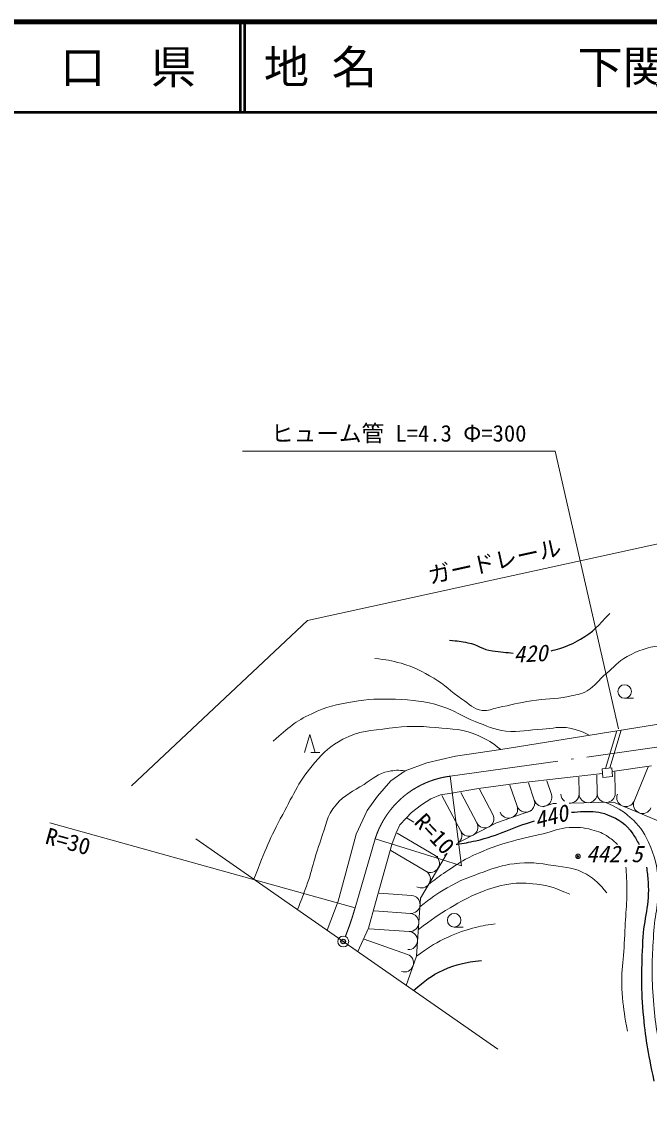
# Model space of a CAD drawing. Units: millimetres, scale not verified. Extents: x 40000 to 680000, y 20000 to 380000.
# Drawn here: x 343639 to 412950, y 259770 to 380000 of the extents above; entities that cross this region are included whole.
import ezdxf
from ezdxf.enums import TextEntityAlignment as Align

# ---------------------------------------------------------------- set-up
doc = ezdxf.new("R2010")
doc.units = ezdxf.units.MM
doc.header["$LTSCALE"] = 1000
doc.header["$PDMODE"] = 32
doc.header["$PDSIZE"] = 500
doc.linetypes.add('DASHED', pattern=[7.5, 6, -1.5])
doc.linetypes.add('LONG_DASHED_DOTTED', pattern=[15.25, 12, -1.5, 0.25, -1.5])
for name, color, linetype, lineweight in [('M-BGD', 7, 'Continuous', 13), ('M-BMK', 2, 'LONG_DASHED_DOTTED', 13), ('M-STR-HTXT', 7, 'Continuous', 13), ('M-TTL', 2, 'Continuous', 140), ('M-TTL-LINE', 7, 'Continuous', 50)]:
    doc.layers.add(name, color=color, linetype=linetype, lineweight=lineweight)
doc.layers.add('M-OTRS', color=6, linetype='Continuous')
doc.layers.add('M-TTL-TXT', color=7, linetype='Continuous')
doc.styles.add('ＭＳ ゴシック', font='')
doc.styles.get('ＭＳ ゴシック').set_extended_font_data('MS Gothic')

msp = doc.modelspace()

# ---------------------------------------------------------------- linework, layer by layer
at = {"layer": 'M-BGD'}
for p, q in [((410230, 305208), (411230, 305208)), ((396550, 299542), (416235, 302713)), ((374860, 299219), (375460, 301219)), ((375460, 301219), (376060, 299219)), ((391556, 298814), (396550, 299542)), ((376560, 299219), (375560, 299219)), ((388387, 298085), (391556, 298814)), ((384404, 296066), (385978, 297201)), ((385978, 297201), (388387, 298085)), ((413206, 297749), (408846, 297114)), ((409200, 294711), (409155, 297058)), ((411285, 293846), (412845, 297610)), ((382946, 294384), (384404, 296066)), ((398735, 295842), (394080, 295225)), ((407792, 296895), (398735, 295842)), ((400253, 293928), (399596, 295844)), ((402145, 294578), (401629, 296080)), ((405200, 294635), (405165, 296490)), ((407200, 294673), (407161, 296722)), ((391107, 294720), (389901, 294524)), ((394080, 295225), (391107, 294720)), ((393906, 291427), (392136, 294798)), ((395677, 292356), (394212, 295148)), ((398362, 293278), (397569, 295588)), ((381796, 292785), (382946, 294384)), ((387798, 293430), (386704, 292589)), ((388807, 294075), (387798, 293430)), ((389901, 294524), (388807, 294075)), ((392136, 290497), (390058, 294453)), ((401245, 293211), (402321, 293581)), ((402321, 293581), (402717, 293588)), ((404101, 293614), (409010, 293707)), ((409010, 293707), (414184, 291562)), ((380562, 290177), (381796, 292785)), ((386704, 292589), (386115, 291944)), ((396074, 291435), (399999, 292783)), ((385414, 291215), (384993, 290317)), ((386115, 291944), (385414, 291215)), ((386956, 291512), (386229, 291940)), ((391688, 289132), (396074, 291435)), ((379693, 286868), (380562, 290177)), ((384993, 290317), (384517, 289055)), ((389295, 287815), (385090, 290289)), ((384517, 289055), (382722, 282605)), ((388280, 286091), (384424, 288361)), ((387686, 283110), (390617, 288089)), ((378571, 282773), (379693, 286868)), ((377366, 279561), (378571, 282773)), ((382722, 282605), (381937, 279801)), ((386704, 283414), (383118, 283665)), ((387237, 276688), (387686, 283110)), ((386565, 281419), (382570, 281698)), ((381937, 279801), (380746, 277203)), ((386426, 279424), (382008, 279733)), ((391404, 279916), (392404, 279916)), ((386249, 276891), (381478, 278561)), ((386108, 273461), (387237, 276688))]:
    msp.add_line(p, q, dxfattribs=at)
at = {"layer": 'M-BGD', "linetype": 'DASHED'}
for p, q in [((408109, 297451), (409378, 301608)), ((408580, 297501), (409857, 301685))]:
    msp.add_line(p, q, dxfattribs=at)
at = {"layer": 'M-BGD'}
msp.add_lwpolyline([(407737, 297412), (408803, 297524), (408903, 296576), (407837, 296463)], close=True, dxfattribs=at)
for centre, radius in [((410230, 305958), 750), ((405079, 287726), 100), ((405079, 287726), 80), ((405079, 287726), 60), ((405079, 287726), 40), ((405079, 287726), 20), ((405079, 287726), 20), ((391404, 280666), 750)]:
    msp.add_circle(centre, radius, dxfattribs=at)
for centre, start, end in [((401199, 294253), 198.95423, 18.95423), ((404201, 294616), 181.08092, 233.27494), ((404201, 294616), 264.18739, 1.08092), ((406200, 294654), 181.08092, 1.08092), ((408200, 294692), 181.08092, 1.08092), ((410361, 294229), 157.47943, 337.47943), ((399308, 293603), 315.00693, 18.95423), ((412209, 293463), 157.47943, 337.47943), ((394792, 291891), 207.69947, 27.69947), ((397416, 292954), 198.95423, 18.95423), ((399308, 293603), 198.95423, 312.1825), ((393021, 290962), 207.69947, 27.69947), ((391250, 290032), 295.92648, 27.69947), ((388787, 286953), 239.51745, 59.51745), ((389802, 288676), 239.51745, 258.87933), ((389802, 288676), 303.27698, 322.89133), ((387773, 285229), 239.51745, 59.51745), ((386635, 282417), 266.0033, 86.0033), ((386495, 280422), 266.0033, 86.0033), ((386356, 278426), 266.0033, 86.0033), ((385918, 275947), 250.71568, 70.71568)]:
    msp.add_arc(centre, 1000, start, end, dxfattribs=at)
for points, knots in [([(382622, 309601), (383958, 309466), (384426, 309386), (385542, 309070), (387033, 308648), (387819, 308215), (389152, 307425), (390440, 306661), (390980, 305964), (392231, 305142), (393085, 304581), (393503, 304010), (394514, 303867), (395203, 303770), (395583, 304054), (396266, 304186), (397700, 304463), (398487, 304700), (399929, 304929), (401517, 305181), (402448, 305060), (404017, 305407), (404844, 305590), (405364, 305606), (406088, 306044), (407017, 306607), (407333, 307196), (408159, 307902), (409054, 308669), (409478, 309217), (410495, 309814), (411345, 310312), (411889, 310476), (412831, 310769), (413580, 311002), (414049, 310949), (414795, 311194), (415721, 311498), (416256, 311678), (417078, 312203), (418020, 312804), (418452, 313282), (419255, 314061), (419791, 314582), (419975, 314769), (420582, 315441)], [0, 0, 0, 0, 1, 1, 1, 2, 2, 2, 3, 3, 3, 4, 4, 4, 5, 5, 5, 6, 6, 6, 7, 7, 7, 8, 8, 8, 9, 9, 9, 10, 10, 10, 11, 11, 11, 12, 12, 12, 13, 13, 13, 14, 14, 14, 15, 15, 15, 15]), ([(371419, 300470), (373147, 301997), (373822, 302632), (375667, 303496), (377331, 304275), (378369, 304508), (380179, 304823), (382001, 305140), (383057, 305160), (384905, 305089), (386894, 305012), (388039, 304911), (389948, 304345), (391497, 303886), (392209, 303222), (393718, 302646), (395017, 302150), (395732, 301725), (397116, 301584), (398686, 301425), (399574, 301728), (401150, 301797), (402332, 301848), (403018, 302139), (404177, 301903), (405052, 301725), (405436, 301570), (406324, 301116)], [0, 0, 0, 0, 1, 1, 1, 2, 2, 2, 3, 3, 3, 4, 4, 4, 5, 5, 5, 6, 6, 6, 7, 7, 7, 8, 8, 8, 9, 9, 9, 9]), ([(369276, 285206), (370618, 288616), (371007, 289673), (372460, 292368), (373711, 294688), (374290, 296109), (376009, 298107), (377034, 299298), (377724, 299927), (379105, 300675), (380917, 301657), (382197, 301617), (384241, 301883), (386230, 302143), (387380, 302164), (389376, 301959), (391258, 301766), (392424, 301862), (394134, 301053), (395140, 300577), (395576, 300322), (396550, 299542)], [0, 0, 0, 0, 1, 1, 1, 2, 2, 2, 3, 3, 3, 4, 4, 4, 5, 5, 5, 6, 6, 6, 7, 7, 7, 7]), ([(374099, 281841), (374528, 282894), (374631, 283189), (374952, 284061), (375731, 286180), (375920, 287451), (376689, 289574), (377246, 291114), (377273, 292190), (378350, 293425), (379335, 294555), (380166, 294913), (381446, 295691), (382473, 296314), (382984, 296909), (384165, 297126), (384862, 297254), (385202, 297276), (385978, 297201)], [0, 0, 0, 0, 1, 1, 1, 2, 2, 2, 3, 3, 3, 4, 4, 4, 5, 5, 5, 6, 6, 6, 6]), ([(408140, 293691), (409398, 293122), (409925, 292868), (410848, 292042), (411839, 291156), (412324, 290514), (412865, 289299), (413579, 287697), (413852, 286694), (413954, 284943), (414087, 282668), (413557, 281408), (413430, 279134), (413291, 276648), (413192, 275245), (413349, 272760), (413523, 270013), (413691, 268461), (414317, 265781), (414878, 263384), (415187, 262503), (416213, 259770)], [0, 0, 0, 0, 1, 1, 1, 2, 2, 2, 3, 3, 3, 4, 4, 4, 5, 5, 5, 6, 6, 6, 7, 7, 7, 7]), ([(388593, 284651), (389626, 285429), (389914, 285649), (390799, 286233), (391631, 286783), (392087, 287116), (392977, 287565), (394595, 288380), (395569, 288704), (397294, 289259), (398807, 289746), (399702, 289853), (401247, 290227), (402365, 290498), (402962, 290865), (404111, 290913), (405092, 290954), (405663, 290921), (406612, 290671), (407376, 290469), (407829, 290329), (408468, 289864), (408871, 289571), (409188, 289335), (409448, 289032)], [0, 0, 0, 0, 1, 1, 1, 2, 2, 2, 3, 3, 3, 4, 4, 4, 5, 5, 5, 6, 6, 6, 7, 7, 7, 8, 8, 8, 8]), ([(387618, 282146), (388940, 283201), (389393, 283535), (390637, 284257), (392139, 285128), (393079, 285442), (394712, 286032), (395970, 286486), (396693, 286749), (398020, 286919), (399709, 287136), (400693, 286976), (402376, 286718), (403827, 286495), (404748, 286504), (406007, 285749), (407031, 285136), (407444, 284700), (408266, 283692)], [0, 0, 0, 0, 1, 1, 1, 2, 2, 2, 3, 3, 3, 4, 4, 4, 5, 5, 5, 6, 6, 6, 6]), ([(410362, 286532), (410400, 286174), (410418, 285795), (410445, 285346), (410592, 282891), (410325, 281511), (410243, 279053), (410152, 276343), (409740, 274814), (410001, 272114), (410142, 270655), (410205, 270095), (410566, 268403)], [0, 0, 0, 0, 1, 1, 1, 2, 2, 2, 3, 3, 3, 4, 4, 4, 4]), ([(387442, 279621), (389043, 280820), (389522, 281195), (390960, 282038), (392213, 282772), (392915, 283205), (394268, 283732), (395476, 284203), (396172, 284471), (397455, 284660), (398640, 284835), (399332, 284806), (400521, 284660), (402010, 284477), (402608, 284187), (404192, 283531)], [0, 0, 0, 0, 1, 1, 1, 2, 2, 2, 3, 3, 3, 4, 4, 4, 5, 5, 5, 5]), ([(387237, 276688), (388592, 277657), (389040, 277991), (390315, 278609), (391481, 279175), (392167, 279448), (393421, 279779), (394383, 280033), (394754, 280102), (395922, 280263)], [0, 0, 0, 0, 1, 1, 1, 2, 2, 2, 3, 3, 3, 3])]:
    msp.add_open_spline(points, degree=3, knots=knots, dxfattribs=at)
at = {"layer": 'M-BGD', "lineweight": 25}
for points, knots in [([(402108, 310458), (402414, 310530), (402731, 310616), (403062, 310716), (403995, 311000), (404495, 311248), (405345, 311725), (406818, 312552), (407273, 313182), (408583, 314592)], [0, 0, 0, 0, 1, 1, 1, 2, 2, 2, 3, 3, 3, 3]), ([(390904, 311619), (391838, 311553), (392143, 311512), (392921, 311353), (394014, 311130), (394522, 310584), (395629, 310451), (396476, 310349), (397227, 310257), (397936, 310199)], [0, 0, 0, 0, 1, 1, 1, 2, 2, 2, 3, 3, 3, 3]), ([(404361, 292598), (404778, 292647), (405223, 292678), (405725, 292688), (406759, 292708), (407387, 292710), (408347, 292325), (409610, 291817), (410391, 291370), (411130, 290227), (411402, 289807), (411631, 289414), (411823, 289032)], [0, 0, 0, 0, 1, 1, 1, 2, 2, 2, 3, 3, 3, 4, 4, 4, 4]), ([(391639, 289046), (392599, 289190), (392934, 289276), (393784, 289461), (396424, 290035), (397797, 290945), (400289, 291653)], [0, 0, 0, 0, 1, 1, 1, 2, 2, 2, 2]), ([(412640, 286532), (412725, 286035), (412783, 285501), (412825, 284902), (413004, 282345), (412337, 280928), (412220, 278367), (412079, 275298), (412006, 273563), (412260, 270501), (412508, 267496), (412735, 266392), (413470, 262876)], [0, 0, 0, 0, 1, 1, 1, 2, 2, 2, 3, 3, 3, 4, 4, 4, 4]), ([(386908, 272903), (388241, 274048), (388793, 274495), (390206, 275156), (391749, 275877), (392533, 275964), (394434, 276228)], [0, 0, 0, 0, 1, 1, 1, 2, 2, 2, 2])]:
    msp.add_open_spline(points, degree=3, knots=knots, dxfattribs=at)
at = {"layer": 'M-BGD'}
msp.add_point((405079, 287726), dxfattribs=at)
at = {"layer": 'M-BMK'}
for p, q in [((390966, 296590), (416415, 300168)), ((380460, 282054), (382679, 289662))]:
    msp.add_line(p, q, dxfattribs=at)
at = {"layer": 'M-BMK', "linetype": 'Continuous'}
msp.add_circle((379150, 278316), 600, dxfattribs=at)
at = {"layer": 'M-BMK'}
for centre, radius, start, end in [((392221, 286669), 10000, 97.20867, 162.587), ((351554, 290083), 30000, 338.05245, 344.47721)]:
    msp.add_arc(centre, radius, start, end, dxfattribs=at)
at = {"layer": 'M-OTRS'}
msp.add_point((379150, 278316), dxfattribs=at)
msp.add_point((379150, 278316), dxfattribs=at)
at = {"layer": 'M-STR-HTXT'}
for p, q in [((402544, 332531), (368016, 332531)), ((409557, 301819), (402544, 332531)), ((375206, 313802), (417380, 323054)), ((355767, 295517), (375206, 313802)), ((390966, 296590), (392221, 286669)), ((380460, 282054), (346737, 291421)), ((362867, 289678), (396221, 266404)), ((382679, 289662), (389883, 287403)), ((389883, 287403), (392221, 286669))]:
    msp.add_line(p, q, dxfattribs=at)
at = {"layer": 'M-TTL'}
msp.add_line((680000, 380000), (40000, 380000), dxfattribs=at)
at = {"layer": 'M-TTL-LINE'}
for p, q in [((367750, 380000), (367750, 370000)), ((368250, 380000), (368250, 370000)), ((40000, 370000), (680000, 370000))]:
    msp.add_line(p, q, dxfattribs=at)

# ---------------------------------------------------------------- texts
at = {"layer": 'M-BGD', "style": 'ＭＳ ゴシック', "oblique": 15}
for s, rotation, p in [('420', 3.19, (399817, 310144)), ('440', 14.364, (402100, 292140))]:
    msp.add_text(s, height=1833, rotation=rotation, dxfattribs=at).set_placement(p, align=Align.MIDDLE_CENTER)
msp.add_text('442.5', height=1833, dxfattribs=at).set_placement((409081, 286532), align=Align.BOTTOM_CENTER)
at = {"layer": 'M-STR-HTXT', "style": 'ＭＳ ゴシック'}
msp.add_text('ヒューム管 L=4.3 Φ=300', height=1833, dxfattribs=at).set_placement((385280, 333031), align=Align.BOTTOM_CENTER)
msp.add_text('ガードレール', height=1833, rotation=12.374, dxfattribs=at).set_placement((396186, 318916), align=Align.BOTTOM_CENTER)
msp.add_text('R=10', height=1833, rotation=313.084, dxfattribs=at).set_placement((389883, 287403), align=Align.BOTTOM_RIGHT)
msp.add_text('R=30', height=1833, rotation=344.477, dxfattribs=at).set_placement((346603, 290939), align=Align.TOP_LEFT)
at = {"layer": 'M-TTL-TXT', "style": 'ＭＳ ゴシック'}
msp.add_text('山\u3000口\u3000県', height=3666, dxfattribs=at).set_placement((350375, 375000), align=Align.MIDDLE_CENTER)
for s, p in [('地 名', (370380, 375000)), ('下関市豊田町大字石町', (405024, 375000))]:
    msp.add_text(s, height=3666, dxfattribs=at).set_placement(p, align=Align.MIDDLE_LEFT)

doc.saveas('drawing.dxf')
